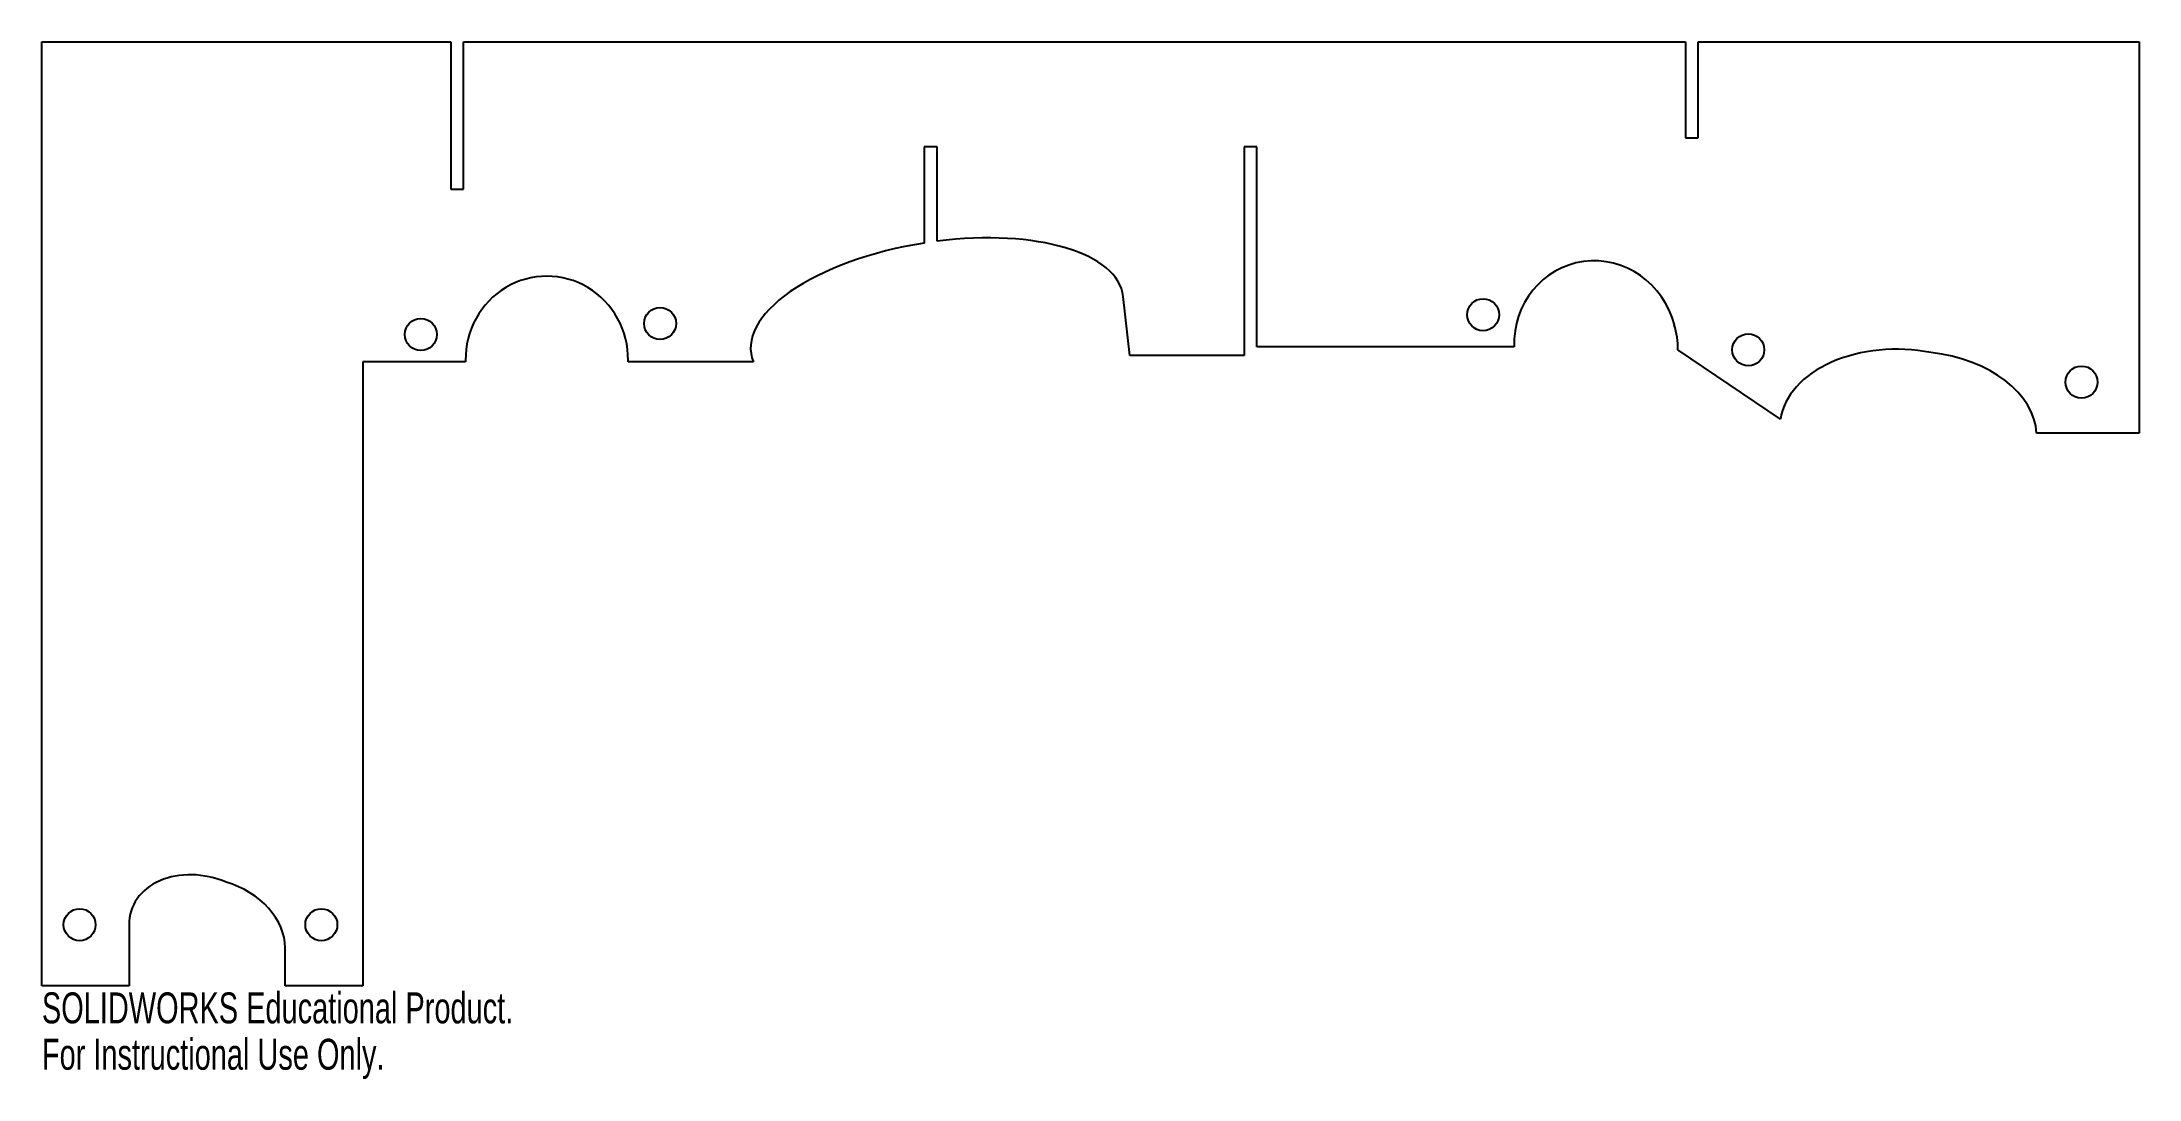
# Model space of a CAD drawing. Header units: millimetres. Extents: x 110 to 438, y 96 to 258.
import ezdxf

# ---------------------------------------------------------------- set-up
doc = ezdxf.new("R2010")
doc.units = ezdxf.units.MM
doc.styles.add('SLDTEXTSTYLE0', font='TXT', dxfattribs={"width": 0.7})

msp = doc.modelspace()

# ---------------------------------------------------------------- linework, layer by layer
at = {"color": 7, "linetype": 'Continuous', "lineweight": 25}
for p, q in [((110.07, 258.41), (174, 258.41)), ((110.07, 110.9), (110.07, 258.41)), ((174, 258.41), (174, 235.41)), ((176, 258.41), (367, 258.41)), ((176, 235.41), (176, 258.41)), ((367, 258.41), (367, 243.41)), ((369, 258.41), (437.9, 258.41)), ((369, 243.41), (369, 258.41)), ((437.9, 258.41), (437.9, 197.26)), ((367, 243.41), (369, 243.41)), ((248, 242.01), (248, 226.99)), ((250, 242.01), (248, 242.01)), ((250, 227.27), (250, 242.01)), ((298, 242.01), (298, 209.41)), ((300, 242.01), (298, 242.01)), ((300, 210.79), (300, 242.01)), ((174, 235.41), (176, 235.41)), ((280.13, 209.41), (279.11, 218.61)), ((340.22, 210.79), (300, 210.79)), ((381.85, 199.48), (365.82, 210.3)), ((160.25, 208.41), (160.25, 110.9)), ((176.3, 208.41), (160.25, 208.41)), ((221.29, 208.41), (201.7, 208.41)), ((298, 209.41), (280.13, 209.41)), ((437.9, 197.26), (421.88, 197.26)), ((123.69, 120.46), (123.69, 110.9)), ((148.09, 110.9), (148.09, 116.83)), ((123.69, 110.9), (110.07, 110.9)), ((160.25, 110.9), (148.09, 110.9))]:
    msp.add_line(p, q, dxfattribs=at)
for centre in [(206.7, 214.41), (335.36, 215.79), (169.3, 212.7), (376.82, 210.3), (428.9, 205.26), (115.97, 120.46), (153.75, 120.46)]:
    msp.add_circle(centre, 2.5, dxfattribs=at)
for centre, major_axis, ratio, start_param, end_param in [((250, 214.29), (29.07, 4.58), 0.436921, 1.570796, 3.245914), ((250, 214.29), (29.07, 4.58), 0.436921, 6.263259, 7.785299), ((352.95, 211.07), (3.5, -12.69), 0.964578, 1.550023, 4.473981), ((189, 208.83), (0, -12.98), 0.978598, 1.554592, 4.728593), ((353.09, 210.55), (3.5, -12.69), 0.964578, 1.29224, 1.591569), ((400.83, 197.67), (-19.06, 0.99), 0.665251, 4.506951, 6.218332), ((402.82, 197.37), (-19.06, 0.99), 0.665251, 3.210575, 4.612823), ((189, 208.41), (0, -12.98), 0.978598, 4.696185, 4.712389), ((189, 208.41), (0, -12.98), 0.978598, 1.570796, 1.587), ((135.11, 118.92), (-11.02, 3.91), 0.769981, 4.641433, 6.549738), ((136.67, 118.37), (-11.02, 3.91), 0.769981, 3.408146, 4.783345)]:
    msp.add_ellipse(centre, major_axis=major_axis, ratio=ratio, start_param=start_param, end_param=end_param, dxfattribs=at)

# ---------------------------------------------------------------- texts
at = {"color": 7, "linetype": 'Continuous', "char_height": 4.8336, "attachment_point": 1, "style": 'SLDTEXTSTYLE0'}
for s, insert in [('SOLIDWORKS Educational Product.', (110.07, 109.88)), ('For Instructional Use Only.', (110.07, 102.63))]:
    msp.add_mtext(s, dxfattribs=dict(at, insert=insert))

doc.saveas('drawing.dxf')
